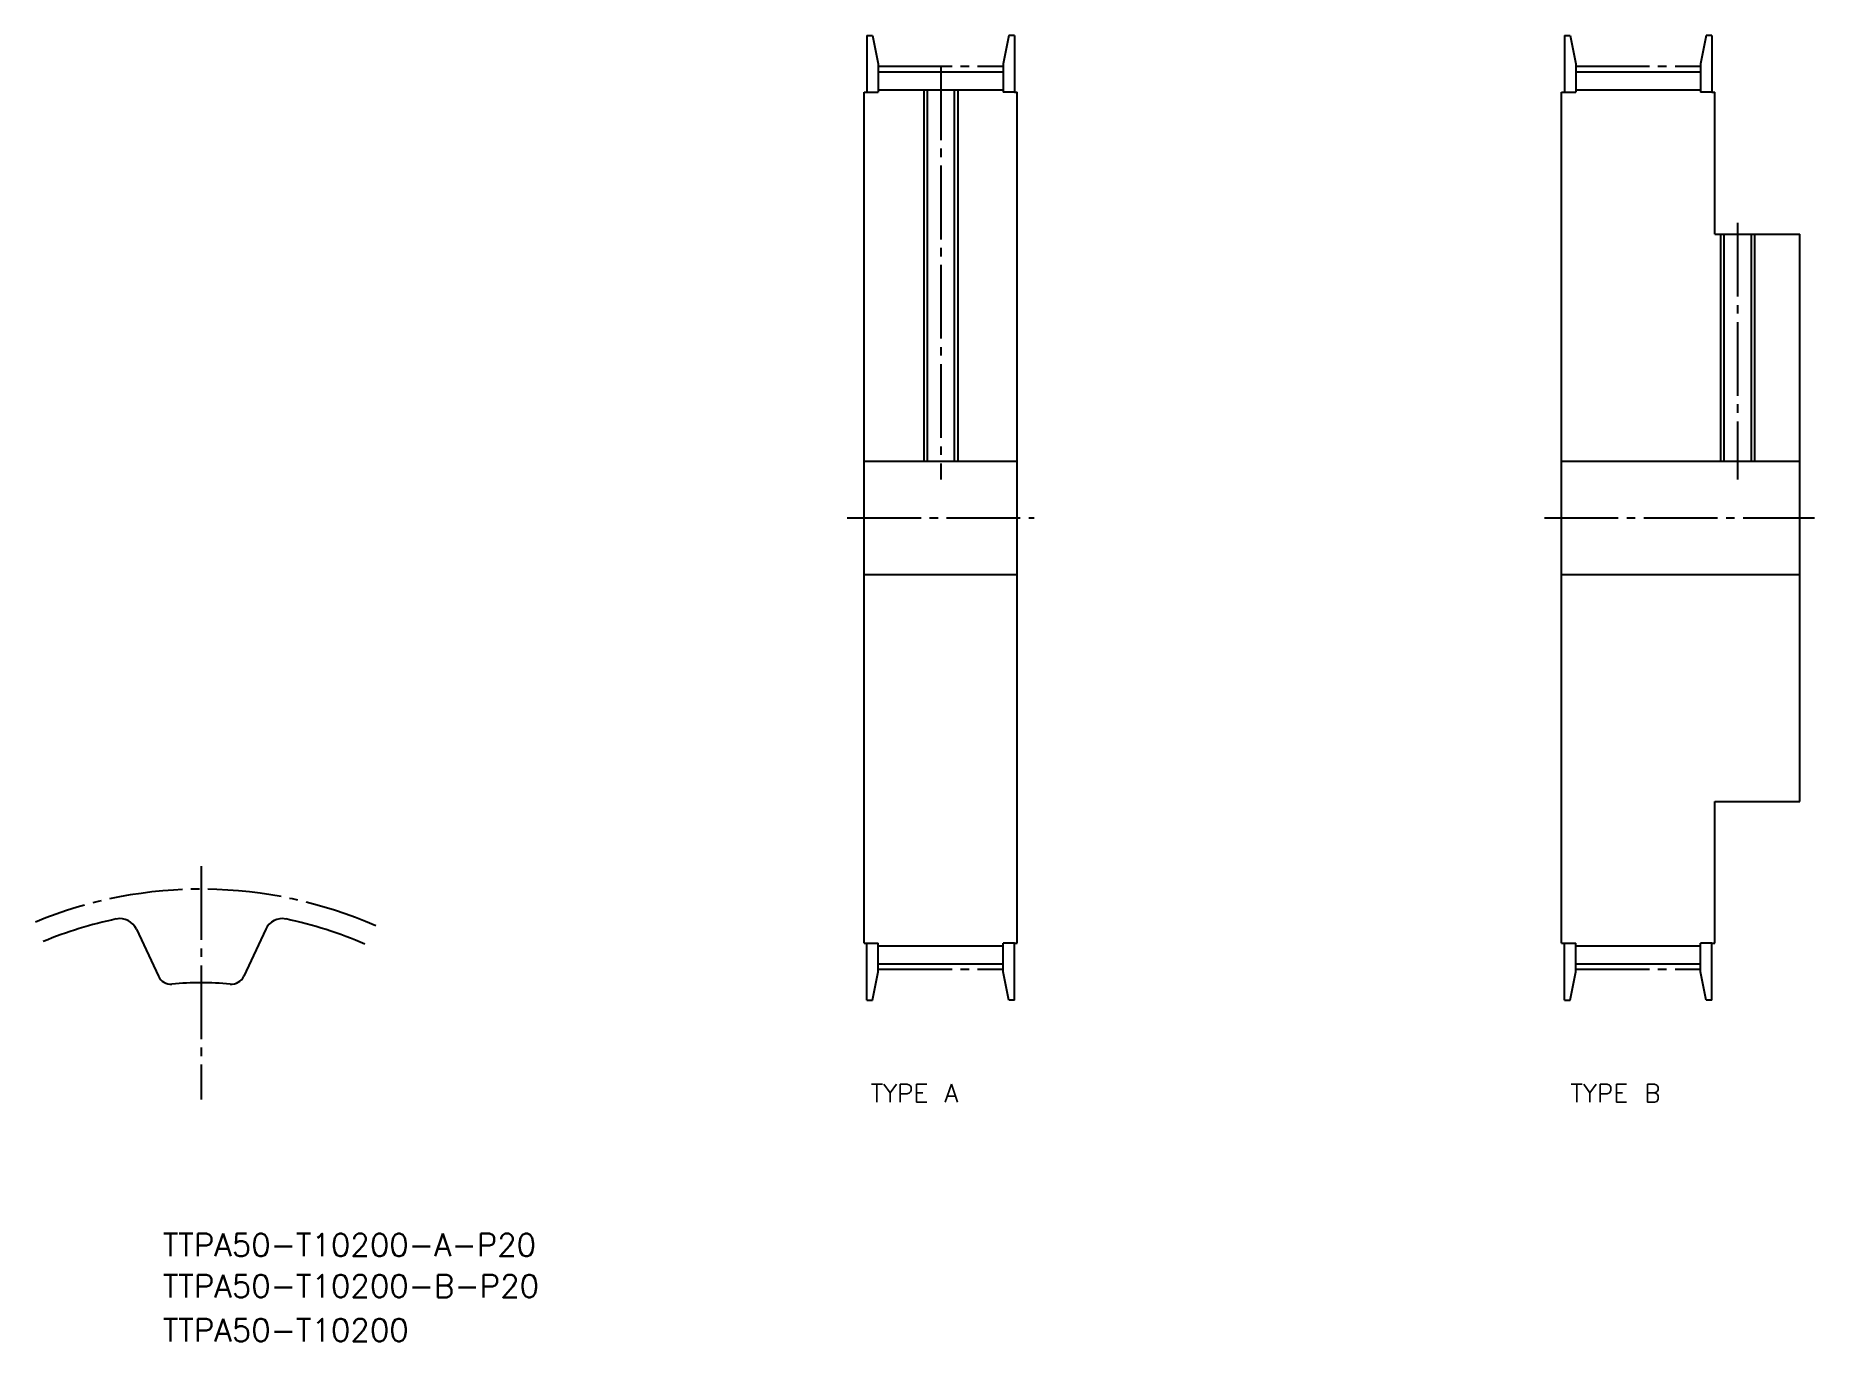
# Model space of a CAD drawing. Extents: x 29 to 342, y 168 to 398.
import ezdxf

# ---------------------------------------------------------------- set-up
doc = ezdxf.new("R2010")
doc.units = 0
doc.linetypes.add('CENTER', pattern=[17.5, 13, -1.5, 1.5, -1.5])
doc.layers.get('0').update_dxf_attribs({"linetype": 'CONTINUOUS'})
doc.layers.add('CENTER', color=1, linetype='CENTER')
doc.styles.get("Standard").update_dxf_attribs({"font": 'txt.shx', "bigfont": '@extfont2.shx'})

msp = doc.modelspace()

# ---------------------------------------------------------------- linework, layer by layer
at = {"color": 7, "linetype": 'CONTINUOUS'}
for p, q in [((175.28, 398.35), (175.28, 388.35)), ((175.28, 398.35), (176.28, 398.35)), ((176.28, 398.35), (177.28, 393.35)), ((200.28, 398.35), (199.28, 393.35)), ((201.28, 398.35), (200.28, 398.35)), ((201.28, 398.35), (201.28, 388.35)), ((298.24, 398.35), (298.24, 388.35)), ((298.24, 398.35), (299.24, 398.35)), ((299.24, 398.35), (300.24, 393.35)), ((323.24, 398.35), (322.24, 393.35)), ((324.24, 398.35), (323.24, 398.35)), ((324.24, 398.35), (324.24, 388.35)), ((177.28, 393.35), (177.28, 388.35)), ((199.28, 393.35), (199.28, 388.35)), ((300.24, 393.35), (300.24, 388.35)), ((322.24, 393.35), (322.24, 388.35)), ((177.28, 391.97), (199.28, 391.97)), ((300.24, 391.97), (322.24, 391.97)), ((174.78, 238.35), (174.78, 388.35)), ((174.78, 388.35), (175.28, 388.35)), ((175.28, 388.35), (177.28, 388.35)), ((177.28, 388.77), (199.28, 388.77)), ((185.88, 388.77), (185.88, 323.35)), ((190.68, 388.77), (190.68, 323.35)), ((201.28, 388.35), (199.28, 388.35)), ((201.28, 388.35), (201.78, 388.35)), ((201.78, 238.35), (201.78, 388.35)), ((297.74, 238.35), (297.74, 388.35)), ((297.74, 388.35), (298.24, 388.35)), ((298.24, 388.35), (300.24, 388.35)), ((300.24, 388.77), (322.24, 388.77)), ((324.24, 388.35), (322.24, 388.35)), ((324.24, 388.35), (324.74, 388.35)), ((324.74, 363.35), (324.74, 388.35)), ((324.74, 363.35), (339.74, 363.35)), ((326.34, 363.35), (326.34, 323.35)), ((331.14, 363.35), (331.14, 323.35)), ((339.74, 263.35), (339.74, 363.35)), ((174.78, 323.35), (201.78, 323.35)), ((297.74, 323.35), (339.74, 323.35)), ((174.78, 303.35), (201.78, 303.35)), ((297.74, 303.35), (339.74, 303.35)), ((324.74, 238.35), (324.74, 263.35)), ((324.74, 263.35), (339.74, 263.35)), ((46.48, 240.85), (50.35, 232.54)), ((69.27, 240.85), (65.39, 232.54)), ((174.78, 238.35), (175.28, 238.35)), ((175.28, 228.35), (175.28, 238.35)), ((175.28, 238.35), (177.28, 238.35)), ((177.28, 233.35), (177.28, 238.35)), ((177.28, 237.93), (199.28, 237.93)), ((199.28, 233.35), (199.28, 238.35)), ((201.28, 238.35), (199.28, 238.35)), ((201.28, 238.35), (201.78, 238.35)), ((201.28, 228.35), (201.28, 238.35)), ((297.74, 238.35), (298.24, 238.35)), ((298.24, 228.35), (298.24, 238.35)), ((298.24, 238.35), (300.24, 238.35)), ((300.24, 233.35), (300.24, 238.35)), ((300.24, 237.93), (322.24, 237.93)), ((322.24, 233.35), (322.24, 238.35)), ((324.24, 238.35), (322.24, 238.35)), ((324.24, 238.35), (324.74, 238.35)), ((324.24, 228.35), (324.24, 238.35)), ((176.28, 228.35), (177.28, 233.35)), ((177.28, 234.73), (199.28, 234.73)), ((200.28, 228.35), (199.28, 233.35)), ((299.24, 228.35), (300.24, 233.35)), ((300.24, 234.73), (321.97, 234.73)), ((323.24, 228.35), (322.24, 233.35)), ((175.28, 228.35), (176.28, 228.35)), ((201.28, 228.35), (200.28, 228.35)), ((298.24, 228.35), (299.24, 228.35)), ((324.24, 228.35), (323.24, 228.35))]:
    msp.add_line(p, q, dxfattribs=at)
at = {"color": 3, "linetype": 'CONTINUOUS'}
for p, q in [((185.28, 388.77), (185.28, 323.35)), ((191.28, 388.77), (191.28, 323.35)), ((325.74, 363.35), (325.74, 323.35)), ((331.74, 363.35), (331.74, 323.35))]:
    msp.add_line(p, q, dxfattribs=at)
at = {"color": 7, "linetype": 'CONTINUOUS'}
for centre, radius, start, end in [((57.87, 171.49), 72.7, 101.8695, 112.4966), ((43.58, 239.5), 3.2, 25, 101.8695), ((72.17, 239.5), 3.2, 78.1305, 155), ((57.87, 171.49), 72.7, 66.577, 78.1305), ((52.53, 233.56), 2.4, 205, 274.9213), ((63.22, 233.56), 2.4, 265.0787, 335), ((57.87, 171.49), 59.9, 85.0787, 94.9213)]:
    msp.add_arc(centre, radius, start, end, dxfattribs=at)
at = {"layer": 'CENTER'}
for p, q in [((177.28, 392.93), (199.28, 392.93)), ((188.28, 392.93), (188.28, 320.13)), ((300.24, 392.93), (322.24, 392.93)), ((328.74, 365.35), (328.74, 320.13)), ((171.81, 313.35), (204.75, 313.35)), ((294.74, 313.35), (342.32, 313.35)), ((177.28, 233.77), (199.28, 233.77)), ((300.24, 233.77), (322.16, 233.77))]:
    msp.add_line(p, q, dxfattribs=at)
at = {"layer": 'CENTER', "color": 1, "linetype": 'CENTER'}
msp.add_line((57.87, 251.96), (57.87, 210.82), dxfattribs=at)
msp.add_arc((57.87, 171.49), 76.4, 66.2136, 112.4493, dxfattribs=at)

# ---------------------------------------------------------------- texts
at = {"color": 7, "linetype": 'CONTINUOUS'}
for s, p in [('TYPE A', (175.93, 210.32)), ('TYPE B', (299.32, 210.32))]:
    msp.add_text(s, height=3.2, dxfattribs=at).set_placement(p)
for s, p in [('TTPA50-T10200-A-P20', (51.12, 183.18)), ('TTPA50-T10200-B-P20', (51.12, 175.94)), ('TTPA50-T10200', (51.12, 168.18))]:
    msp.add_text(s, height=4).set_placement(p)

doc.saveas('drawing.dxf')
